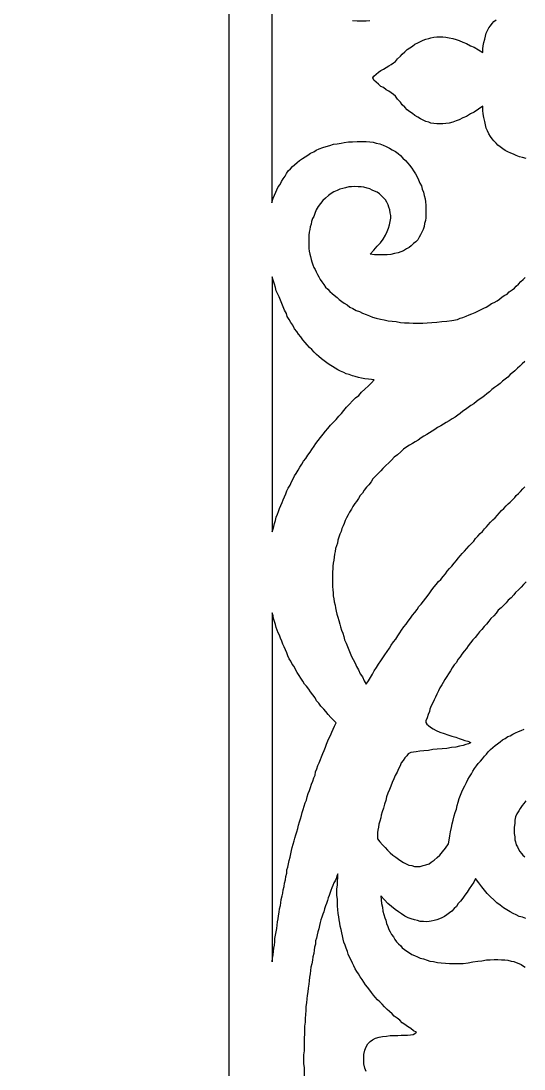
# Model space of a CAD drawing. Extents: x -535 to 535, y -535 to 535.
# Drawn here: x 305.6 to 364.6, y -1.2 to 121.8 of the extents above; entities that cross this region are included whole.
import ezdxf

# ---------------------------------------------------------------- set-up
doc = ezdxf.new("R2010")
doc.units = 0
doc.layers.add('LAYER_1', color=18, linetype='CONTINUOUS')
doc.layers.add('LAYER_2', color=150, linetype='CONTINUOUS')

msp = doc.modelspace()

# ---------------------------------------------------------------- linework, layer by layer
at = {"layer": 'LAYER_1'}
for points in [[(335, 128.21), (335, 115.12), (335, 100.46), (335.05, 100.63), (335.16, 101.02), (335.32, 101.36), (335.48, 101.7), (335.59, 102), (335.75, 102.34), (335.96, 102.63), (336.12, 102.98), (336.34, 103.27), (336.55, 103.61), (336.71, 103.91), (336.92, 104.2), (337.19, 104.44), (337.41, 104.74), (337.67, 104.93), (337.99, 105.18), (338.26, 105.42), (338.58, 105.67), (338.9, 105.86), (339.22, 106.06), (339.54, 106.3), (339.92, 106.45), (340.19, 106.65), (340.56, 106.79), (340.99, 106.94), (341.36, 107.09), (341.79, 107.19), (342.22, 107.33), (342.65, 107.38), (343.13, 107.48), (343.5, 107.53), (343.98, 107.63), (344.47, 107.63), (345, 107.67), (345.53, 107.67), (346.07, 107.67), (346.5, 107.63), (346.87, 107.58), (347.25, 107.48), (347.67, 107.38), (348.05, 107.23), (348.42, 107.09), (348.8, 106.89), (349.12, 106.7), (349.49, 106.5), (349.81, 106.26), (350.08, 106.01), (350.35, 105.72), (350.67, 105.42), (350.94, 105.13), (351.15, 104.88), (351.42, 104.54), (351.63, 104.2), (351.85, 103.86), (352.06, 103.51), (352.22, 103.17), (352.38, 102.78), (352.54, 102.44), (352.65, 102.05), (352.81, 101.7), (352.86, 101.31), (352.97, 100.92), (353.02, 100.58), (353.08, 100.19), (353.08, 98.72), (353.02, 98.38), (352.92, 98.03), (352.86, 97.69), (352.75, 97.35), (352.59, 97.01), (352.43, 96.71), (352.27, 96.42), (352.11, 96.12), (351.9, 95.88), (351.63, 95.68), (351.36, 95.44), (351.1, 95.24), (350.78, 95.05), (350.46, 94.85), (350.13, 94.71), (349.81, 94.61), (349.39, 94.51), (348.96, 94.41), (348.53, 94.36), (348.05, 94.36), (347.57, 94.36), (347.03, 94.36), (346.55, 94.46), (346.98, 94.9), (347.35, 95.39), (347.73, 95.78), (348.05, 96.22), (348.32, 96.66), (348.53, 97.1), (348.69, 97.49), (348.8, 97.89), (348.9, 98.28), (348.96, 98.67), (348.96, 98.96), (348.9, 99.31), (348.85, 99.65), (348.74, 99.94), (348.64, 100.24), (348.48, 100.53), (348.32, 100.82), (348.1, 101.07), (347.89, 101.26), (347.62, 101.51), (347.35, 101.7), (347.03, 101.85), (346.76, 101.95), (346.5, 102.1), (346.18, 102.19), (345.8, 102.29), (345.48, 102.34), (345.11, 102.34), (344.73, 102.39), (344.36, 102.34), (344.04, 102.34), (343.66, 102.24), (343.34, 102.14), (342.97, 102.05), (342.65, 101.9), (342.27, 101.75), (341.95, 101.56), (341.63, 101.31), (341.31, 101.02), (340.99, 100.72), (340.72, 100.38), (340.45, 100.04), (340.19, 99.65), (340.03, 99.21), (339.92, 98.87), (339.76, 98.62), (339.65, 98.28), (339.6, 97.98), (339.49, 97.64), (339.44, 97.35), (339.38, 97.01), (339.33, 96.66), (339.33, 95.1), (339.38, 94.8), (339.44, 94.46), (339.54, 94.17), (339.6, 93.82), (339.7, 93.53), (339.81, 93.19), (339.92, 92.89), (340.08, 92.65), (340.19, 92.36), (340.35, 92.06), (340.51, 91.77), (340.67, 91.47), (340.88, 91.18), (341.1, 90.89), (341.31, 90.59), (341.58, 90.35), (341.79, 90.06), (342.06, 89.81), (342.33, 89.62), (342.65, 89.37), (342.91, 89.13), (343.23, 88.88), (343.5, 88.69), (343.82, 88.49), (344.14, 88.24), (344.52, 88.05), (344.89, 87.85), (345.27, 87.71), (345.64, 87.51), (346.07, 87.36), (346.44, 87.22), (346.82, 87.07), (347.25, 86.92), (347.73, 86.83), (348.16, 86.73), (348.64, 86.63), (349.12, 86.58), (349.6, 86.53), (350.08, 86.43), (350.56, 86.39), (351.1, 86.39), (351.58, 86.34), (352.17, 86.34), (352.7, 86.34), (353.24, 86.39), (353.77, 86.43), (354.36, 86.48), (354.95, 86.53), (355.54, 86.58), (356.12, 86.68), (356.77, 86.78), (357.09, 86.92), (357.41, 87.02), (357.78, 87.17), (358.16, 87.31), (358.48, 87.46), (358.85, 87.61), (359.17, 87.76), (359.49, 87.9), (359.87, 88.1), (360.14, 88.24), (360.46, 88.44), (360.78, 88.64), (361.1, 88.78), (361.42, 88.98), (361.69, 89.17), (362.01, 89.42), (362.33, 89.62), (362.6, 89.76), (362.86, 90.01), (363.18, 90.25), (363.45, 90.45), (363.67, 90.69), (363.93, 90.94), (364.2, 91.23), (364.47, 91.47), (364.74, 91.72)], [(346.5, 121.81), (346.07, 121.77), (345.53, 121.77), (345, 121.77), (344.47, 121.81)], [(364.84, 105.67), (364.41, 105.77), (364.04, 105.86), (363.67, 106.01), (363.34, 106.16), (363.02, 106.3), (362.7, 106.45), (362.38, 106.6), (362.11, 106.79), (361.79, 107.04), (361.53, 107.23), (361.31, 107.48), (361.04, 107.72), (360.83, 107.97), (360.67, 108.26), (360.46, 108.56), (360.3, 108.9), (360.14, 109.24), (360.08, 109.63), (359.98, 110.02), (359.87, 110.46), (359.81, 110.9), (359.76, 111.3), (359.76, 111.79), (359.23, 111.44), (358.75, 111.1), (358.32, 110.9), (357.84, 110.61), (357.41, 110.42), (356.98, 110.22), (356.61, 110.07), (356.23, 109.93), (355.8, 109.83), (355.43, 109.78), (355.05, 109.73), (354.68, 109.73), (354.36, 109.73), (353.99, 109.78), (353.66, 109.83), (353.4, 109.93), (353.08, 110.02), (352.75, 110.17), (352.43, 110.32), (352.11, 110.51), (351.79, 110.71), (351.52, 110.95), (351.2, 111.15), (350.88, 111.39), (350.62, 111.69), (350.29, 111.98), (350.08, 112.27), (349.76, 112.62), (349.49, 112.96), (349.28, 113.16), (349.01, 113.35), (348.74, 113.55), (348.42, 113.74), (348.1, 113.99), (347.78, 114.13), (347.51, 114.38), (347.25, 114.62), (346.98, 114.87), (346.86, 115.12), (346.98, 115.34), (347.25, 115.56), (347.51, 115.78), (347.78, 116), (348.1, 116.13), (348.42, 116.35), (348.74, 116.52), (349.01, 116.7), (349.28, 116.87), (349.49, 117.05), (349.76, 117.35), (350.08, 117.66), (350.29, 117.92), (350.62, 118.18), (350.88, 118.45), (351.2, 118.66), (351.52, 118.84), (351.79, 119.06), (352.11, 119.23), (352.43, 119.41), (352.75, 119.54), (353.08, 119.67), (353.4, 119.76), (353.66, 119.84), (353.99, 119.89), (354.36, 119.93), (354.68, 119.93), (355.05, 119.93), (355.43, 119.89), (355.8, 119.84), (356.23, 119.76), (356.61, 119.63), (356.98, 119.5), (357.41, 119.32), (357.84, 119.15), (358.32, 118.88), (358.75, 118.71), (359.23, 118.4), (359.76, 118.1), (359.76, 118.53), (359.81, 118.88), (359.87, 119.28), (359.98, 119.67), (360.08, 120.02), (360.14, 120.37), (360.3, 120.68), (360.46, 120.98), (360.67, 121.24), (360.83, 121.51), (361.04, 121.72), (361.31, 121.94)], [(364.67, 81.84), (364.35, 81.59), (364.08, 81.3), (363.81, 81.06), (363.49, 80.76), (363.28, 80.57), (362.96, 80.32), (362.69, 80.03), (362.37, 79.78), (362.05, 79.54), (361.78, 79.29), (361.46, 79.05), (361.14, 78.8), (360.82, 78.56), (360.55, 78.31), (360.23, 78.07), (359.96, 77.83), (359.64, 77.58), (359.32, 77.38), (359, 77.14), (358.68, 76.9), (358.36, 76.7), (358.04, 76.45), (357.72, 76.21), (357.4, 76.01), (357.08, 75.77), (356.81, 75.57), (356.49, 75.33), (356.17, 75.13), (355.79, 74.89), (355.47, 74.69), (355.15, 74.5), (354.83, 74.3), (354.45, 74.11), (354.13, 73.86), (353.81, 73.67), (353.49, 73.47), (353.17, 73.27), (352.85, 73.08), (352.53, 72.88), (352.15, 72.64), (351.83, 72.44), (351.51, 72.25), (351.14, 72.05), (350.82, 71.85), (350.44, 71.56), (350.12, 71.27), (349.75, 70.92), (349.37, 70.63), (349.05, 70.29), (348.73, 69.95), (348.36, 69.65), (348.04, 69.31), (347.77, 69.02), (347.45, 68.67), (347.13, 68.38), (346.86, 68.09), (346.65, 67.74), (346.38, 67.4), (346.11, 67.11), (345.84, 66.76), (345.63, 66.42), (345.36, 66.13), (345.15, 65.79), (344.93, 65.44), (344.72, 65.2), (344.51, 64.86), (344.35, 64.51), (344.13, 64.17), (343.97, 63.88), (343.76, 63.53), (343.6, 63.19), (343.49, 62.85), (343.38, 62.56), (343.22, 62.26), (343.12, 61.92), (342.96, 61.58), (342.85, 61.23), (342.74, 60.89), (342.69, 60.55), (342.58, 60.21), (342.47, 59.91), (342.42, 59.57), (342.37, 59.23), (342.31, 58.89), (342.26, 58.54), (342.21, 58.2), (342.15, 57.86), (342.15, 57.51), (342.1, 57.17), (342.1, 55.46), (342.15, 55.07), (342.21, 54.73), (342.21, 54.38), (342.26, 53.99), (342.31, 53.65), (342.42, 53.26), (342.47, 52.96), (342.53, 52.57), (342.63, 52.23), (342.74, 51.84), (342.85, 51.45), (342.96, 51.05), (343.06, 50.71), (343.17, 50.32), (343.33, 49.98), (343.44, 49.59), (343.54, 49.19), (343.7, 48.8), (343.86, 48.41), (344.03, 48.02), (344.19, 47.63), (344.35, 47.24), (344.56, 46.89), (344.77, 46.45), (344.93, 46.06), (345.15, 45.67), (345.36, 45.23), (345.63, 44.84), (345.84, 44.4), (346.06, 44.01), (346.33, 44.4), (346.59, 44.79), (346.81, 45.18), (347.02, 45.57), (347.29, 45.96), (347.5, 46.36), (347.77, 46.75), (348.04, 47.09), (348.25, 47.43), (348.52, 47.82), (348.79, 48.22), (349, 48.56), (349.27, 48.95), (349.53, 49.29), (349.8, 49.68), (350.02, 50.03), (350.23, 50.32), (350.5, 50.71), (350.76, 51.05), (350.98, 51.4), (351.25, 51.74), (351.51, 52.08), (351.78, 52.42), (352.05, 52.77), (352.26, 53.11), (352.53, 53.4), (352.8, 53.75), (353.06, 54.09), (353.33, 54.43), (353.55, 54.73), (353.76, 55.07), (354.03, 55.41), (354.29, 55.7), (354.56, 56.05), (354.83, 56.29), (355.1, 56.63), (355.36, 56.93), (355.58, 57.27), (355.85, 57.56), (356.11, 57.86), (356.38, 58.2), (356.65, 58.49), (356.86, 58.79), (357.13, 59.08), (357.34, 59.33), (357.61, 59.62), (357.88, 59.91), (358.14, 60.21), (358.41, 60.5), (358.68, 60.79), (358.89, 61.09), (359.16, 61.38), (359.43, 61.67), (359.7, 61.92), (359.96, 62.21), (360.18, 62.46), (360.39, 62.7), (360.66, 63), (360.93, 63.29), (361.19, 63.53), (361.46, 63.83), (361.67, 64.07), (361.94, 64.37), (362.21, 64.61), (362.48, 64.9), (362.74, 65.15), (362.96, 65.35), (363.23, 65.64), (363.49, 65.88), (363.65, 66.13), (363.92, 66.37), (364.19, 66.62), (364.46, 66.91), (364.67, 67.16)], [(364.83, 56), (364.51, 55.7), (364.24, 55.36), (363.92, 55.07), (363.6, 54.77), (363.39, 54.48), (363.07, 54.14), (362.74, 53.84), (362.48, 53.55), (362.16, 53.21), (361.89, 52.96), (361.57, 52.67), (361.3, 52.33), (361.03, 52.03), (360.71, 51.69), (360.44, 51.4), (360.18, 51.05), (359.91, 50.76), (359.64, 50.42), (359.38, 50.12), (359.11, 49.83), (358.84, 49.49), (358.57, 49.19), (358.31, 48.85), (358.04, 48.51), (357.82, 48.17), (357.56, 47.87), (357.29, 47.53), (357.08, 47.19), (356.81, 46.89), (356.65, 46.55), (356.38, 46.26), (356.17, 45.92), (355.95, 45.57), (355.74, 45.23), (355.52, 44.89), (355.31, 44.55), (355.1, 44.2), (354.94, 43.91), (354.72, 43.57), (354.56, 43.22), (354.35, 42.83), (354.19, 42.49), (354.03, 42.15), (353.87, 41.8), (353.71, 41.46), (353.55, 41.07), (353.49, 40.78), (353.33, 40.43), (353.22, 40.04), (353.06, 39.7), (353.06, 39.5), (353.17, 39.31), (353.38, 39.16), (353.6, 38.97), (353.92, 38.77), (354.29, 38.57), (354.72, 38.38), (355.2, 38.23), (355.63, 38.04), (356.11, 37.89), (356.59, 37.79), (356.97, 37.64), (357.34, 37.5), (357.66, 37.4), (357.98, 37.3), (358.2, 37.25), (358.31, 37.16), (358.31, 37.11), (358.09, 37.01), (357.77, 36.91), (357.45, 36.81), (357.02, 36.71), (356.59, 36.62), (356.06, 36.57), (355.52, 36.47), (354.99, 36.42), (354.4, 36.37), (353.87, 36.32), (353.38, 36.23), (352.85, 36.18), (352.37, 36.13), (351.94, 36.08), (351.62, 36.03), (351.3, 35.98), (351.09, 35.88), (350.98, 35.83), (350.82, 35.59), (350.6, 35.34), (350.39, 35.05), (350.18, 34.76), (350.07, 34.41), (349.86, 34.07), (349.69, 33.68), (349.48, 33.29), (349.32, 32.9), (349.11, 32.46), (348.95, 32.02), (348.79, 31.63), (348.62, 31.23), (348.46, 30.79), (348.36, 30.35), (348.2, 29.91), (348.09, 29.47), (347.93, 29.03), (347.82, 28.64), (347.77, 28.3), (347.66, 27.91), (347.56, 27.56), (347.5, 27.22), (347.45, 26.88), (347.39, 26.58), (347.39, 25.85), (347.66, 25.51), (347.98, 25.16), (348.3, 24.82), (348.57, 24.53), (348.89, 24.23), (349.21, 23.94), (349.53, 23.7), (349.86, 23.45), (350.12, 23.26), (350.44, 23.06), (350.76, 22.91), (351.09, 22.77), (351.41, 22.72), (351.73, 22.62), (352.05, 22.62), (352.42, 22.62), (352.74, 22.72), (353.06, 22.82), (353.44, 22.91), (353.71, 23.11), (354.03, 23.35), (354.4, 23.65), (354.72, 23.94), (355.04, 24.33), (355.36, 24.77), (355.74, 25.26), (355.79, 25.7), (355.9, 26.19), (355.95, 26.68), (356.06, 27.17), (356.17, 27.61), (356.27, 28.05), (356.38, 28.54), (356.49, 28.93), (356.65, 29.32), (356.75, 29.77), (356.86, 30.16), (356.97, 30.6), (357.13, 30.99), (357.29, 31.38), (357.45, 31.72), (357.66, 32.07), (357.82, 32.46), (357.98, 32.8), (358.2, 33.14), (358.41, 33.48), (358.57, 33.78), (358.79, 34.12), (359, 34.41), (359.21, 34.71), (359.48, 34.95), (359.7, 35.25), (359.96, 35.54), (360.18, 35.79), (360.39, 36.08), (360.66, 36.32), (360.93, 36.57), (361.19, 36.81), (361.46, 37.01), (361.78, 37.25), (362.05, 37.45), (362.37, 37.64), (362.69, 37.84), (362.96, 37.94), (363.28, 38.13), (363.6, 38.28), (363.92, 38.43), (364.24, 38.57), (364.62, 38.72)], [(364.78, 30.3), (364.56, 30.01), (364.35, 29.77), (364.14, 29.42), (363.97, 29.13), (363.76, 28.79), (363.6, 28.44), (363.49, 28.05), (363.49, 27.66), (363.44, 27.22), (363.44, 26.49), (363.49, 26.09), (363.49, 25.75), (363.6, 25.51), (363.65, 25.16), (363.81, 24.92), (363.92, 24.63), (364.08, 24.38), (364.3, 24.14), (364.46, 23.94), (364.67, 23.75)], [(346.06, -1.44), (345.9, -1.05), (345.79, -0.56), (345.79, 0.56), (345.9, 1.05), (346.06, 1.44), (346.27, 1.79), (346.54, 2.08), (346.81, 2.28), (347.18, 2.47), (347.61, 2.57), (347.98, 2.67), (348.46, 2.72), (348.89, 2.77), (349.32, 2.77), (349.8, 2.77), (350.18, 2.82), (350.55, 2.82), (350.92, 2.82), (351.25, 2.86), (351.57, 2.91), (351.78, 3.01), (351.99, 3.16), (351.62, 3.35), (351.3, 3.6), (350.92, 3.84), (350.6, 4.09), (350.28, 4.28), (350.02, 4.58), (349.69, 4.82), (349.37, 5.07), (349.11, 5.31), (348.79, 5.6), (348.52, 5.85), (348.2, 6.14), (347.93, 6.44), (347.66, 6.73), (347.39, 6.98), (347.13, 7.27), (346.91, 7.51), (346.7, 7.81), (346.49, 8.1), (346.22, 8.44), (346, 8.74), (345.79, 9.03), (345.58, 9.37), (345.36, 9.67), (345.15, 10.01), (344.99, 10.3), (344.77, 10.6), (344.61, 10.94), (344.45, 11.28), (344.29, 11.62), (344.13, 11.97), (343.97, 12.31), (343.86, 12.65), (343.7, 13.04), (343.6, 13.39), (343.44, 13.73), (343.38, 14.07), (343.28, 14.46), (343.22, 14.81), (343.12, 15.2), (343.01, 15.59), (342.96, 15.98), (342.9, 16.37), (342.85, 16.71), (342.8, 17.11), (342.74, 17.55), (342.69, 17.94), (342.69, 18.77), (342.63, 19.21), (342.63, 19.99), (342.69, 20.43), (342.69, 20.87), (342.74, 21.31), (342.74, 21.76), (342.63, 21.51), (342.53, 21.22), (342.42, 20.92), (342.26, 20.68), (342.15, 20.38), (342.05, 20.09), (341.94, 19.8), (341.83, 19.55), (341.73, 19.21), (341.62, 18.92), (341.51, 18.62), (341.4, 18.28), (341.3, 17.99), (341.19, 17.64), (341.08, 17.3), (340.98, 17.01), (340.87, 16.67), (340.76, 16.37), (340.66, 16.03), (340.6, 15.69), (340.5, 15.3), (340.39, 14.95), (340.33, 14.61), (340.23, 14.22), (340.12, 13.88), (340.12, 13.48), (340.01, 13.14), (339.96, 12.8), (339.91, 12.41), (339.8, 12.02), (339.75, 11.62), (339.69, 11.18), (339.59, 10.79), (339.53, 10.4), (339.48, 10.01), (339.43, 9.62), (339.37, 9.18), (339.32, 8.79), (339.27, 8.35), (339.21, 7.9), (339.16, 7.46), (339.1, 7.07), (339.05, 6.63), (339, 6.19), (339, 5.7), (338.94, 5.26), (338.89, 4.77), (338.89, 4.33), (338.84, 3.89), (338.84, 2.96), (338.78, 2.47), (338.78, 1), (338.73, 0.51), (338.73, -0.51), (338.78, -1), (338.78, -2.47)], [(364.78, 16.5), (364.4, 16.65), (364.03, 16.75), (363.65, 16.94), (363.33, 17.09), (362.96, 17.29), (362.58, 17.53), (362.16, 17.77), (361.78, 18.07), (361.41, 18.36), (361.03, 18.7), (360.66, 19.05), (360.28, 19.44), (359.96, 19.83), (359.64, 20.22), (359.27, 20.71), (358.89, 21.2), (358.68, 20.76), (358.41, 20.37), (358.14, 19.98), (357.93, 19.59), (357.66, 19.24), (357.4, 18.9), (357.13, 18.56), (356.86, 18.26), (356.65, 17.92), (356.38, 17.68), (356.11, 17.38), (355.85, 17.19), (355.52, 16.94), (355.26, 16.75), (354.94, 16.6), (354.67, 16.45), (354.35, 16.36), (354.03, 16.26), (353.71, 16.21), (353.44, 16.16), (353.12, 16.11), (352.8, 16.16), (352.42, 16.16), (352.1, 16.26), (351.73, 16.36), (351.35, 16.45), (350.98, 16.6), (350.6, 16.8), (350.23, 17.04), (349.86, 17.29), (349.48, 17.58), (349.05, 17.92), (348.62, 18.26), (348.2, 18.7), (347.77, 19.15), (347.82, 18.7), (347.88, 18.26), (347.98, 17.82), (348.04, 17.38), (348.14, 16.99), (348.25, 16.6), (348.36, 16.31), (348.46, 15.92), (348.62, 15.57), (348.73, 15.23), (348.89, 14.94), (349.05, 14.64), (349.27, 14.35), (349.43, 14.06), (349.64, 13.76), (349.86, 13.52), (350.12, 13.32), (350.28, 13.08), (350.55, 12.88), (350.82, 12.68), (351.14, 12.49), (351.41, 12.29), (351.73, 12.15), (352.1, 12), (352.42, 11.85), (352.8, 11.76), (353.22, 11.61), (353.55, 11.51), (353.97, 11.46), (354.45, 11.36), (354.88, 11.31), (355.36, 11.27), (355.85, 11.22), (356.38, 11.22), (356.86, 11.22), (357.45, 11.22), (358.04, 11.31), (358.57, 11.41), (359.16, 11.51), (359.64, 11.56), (360.18, 11.66), (360.61, 11.66), (361.09, 11.71), (361.51, 11.71), (361.94, 11.66), (362.32, 11.66), (362.69, 11.61), (363.07, 11.51), (363.39, 11.46), (363.65, 11.36), (363.97, 11.22), (364.24, 11.12), (364.51, 10.92), (364.72, 10.78)]]:
    msp.add_lwpolyline(points, dxfattribs=at)
for points in [[(346.7, 79.73), (346.33, 79.78), (345.9, 79.83), (345.52, 79.88), (345.15, 79.98), (344.77, 80.08), (344.45, 80.17), (344.08, 80.32), (343.7, 80.42), (343.44, 80.57), (343.06, 80.71), (342.74, 80.86), (342.42, 81.06), (342.1, 81.25), (341.73, 81.5), (341.46, 81.69), (341.14, 81.94), (340.82, 82.18), (340.5, 82.43), (340.23, 82.67), (339.96, 82.96), (339.69, 83.26), (339.43, 83.5), (339.16, 83.8), (338.89, 84.09), (338.62, 84.38), (338.41, 84.73), (338.14, 85.07), (337.93, 85.36), (337.66, 85.7), (337.45, 86.1), (337.23, 86.44), (337.02, 86.78), (336.81, 87.12), (336.7, 87.47), (336.48, 87.86), (336.32, 88.25), (336.16, 88.64), (336, 89.03), (335.84, 89.42), (335.68, 89.82), (335.52, 90.16), (335.41, 90.55), (335.31, 90.94), (335.15, 91.38), (335.04, 91.77), (335.04, 61.87), (335.15, 62.21), (335.25, 62.51), (335.31, 62.85), (335.41, 63.19), (335.52, 63.58), (335.68, 63.93), (335.79, 64.27), (335.9, 64.61), (336.06, 64.95), (336.22, 65.3), (336.32, 65.64), (336.48, 65.98), (336.64, 66.32), (336.75, 66.67), (336.91, 67.01), (337.13, 67.35), (337.29, 67.74), (337.5, 68.09), (337.66, 68.43), (337.87, 68.72), (338.09, 69.11), (338.3, 69.46), (338.52, 69.8), (338.73, 70.14), (339, 70.48), (339.21, 70.88), (339.48, 71.22), (339.69, 71.51), (339.96, 71.9), (340.17, 72.25), (340.44, 72.59), (340.71, 72.93), (341.03, 73.32), (341.3, 73.67), (341.57, 74.01), (341.89, 74.4), (342.21, 74.69), (342.53, 75.04), (342.85, 75.43), (343.17, 75.77), (343.44, 76.11), (343.76, 76.5), (344.13, 76.85), (344.45, 77.24), (344.83, 77.58), (345.2, 77.87), (345.52, 78.27), (345.9, 78.61), (346.33, 79), (346.7, 79.34), (347.02, 79.69)], [(342.21, 39.8), (341.94, 40.09), (341.62, 40.43), (341.35, 40.78), (341.08, 41.07), (340.76, 41.41), (340.5, 41.76), (340.23, 42.05), (340.07, 42.39), (339.8, 42.73), (339.53, 43.08), (339.32, 43.42), (339.05, 43.76), (338.84, 44.01), (338.62, 44.35), (338.41, 44.69), (338.2, 45.03), (337.98, 45.38), (337.77, 45.72), (337.61, 46.06), (337.39, 46.36), (337.23, 46.7), (337.02, 46.99), (336.86, 47.34), (336.75, 47.68), (336.59, 48.02), (336.43, 48.36), (336.27, 48.71), (336.16, 49.05), (336, 49.39), (335.9, 49.73), (335.74, 50.03), (335.63, 50.32), (335.52, 50.66), (335.41, 51.01), (335.31, 51.35), (335.2, 51.69), (335.15, 52.03), (335.04, 52.38), (335.04, 11.42), (335.09, 11.85), (335.15, 12.24), (335.2, 12.64), (335.25, 13.03), (335.31, 13.37), (335.36, 13.76), (335.36, 14.15), (335.41, 14.54), (335.52, 14.94), (335.57, 15.33), (335.63, 15.72), (335.68, 16.11), (335.74, 16.45), (335.79, 16.84), (335.84, 17.24), (335.9, 17.63), (336, 18.02), (336.06, 18.36), (336.11, 18.75), (336.22, 19.15), (336.27, 19.49), (336.32, 19.88), (336.43, 20.27), (336.48, 20.66), (336.59, 21.05), (336.64, 21.45), (336.75, 21.84), (336.75, 22.23), (336.86, 22.52), (336.97, 22.91), (337.02, 23.31), (337.13, 23.7), (337.23, 24.09), (337.29, 24.48), (337.39, 24.82), (337.5, 25.21), (337.61, 25.61), (337.71, 25.95), (337.82, 26.34), (337.93, 26.68), (338.04, 27.07), (338.14, 27.47), (338.25, 27.86), (338.36, 28.2), (338.46, 28.59), (338.57, 28.93), (338.68, 29.28), (338.78, 29.67), (338.89, 30.06), (339.05, 30.4), (339.16, 30.79), (339.27, 31.18), (339.43, 31.53), (339.53, 31.87), (339.64, 32.26), (339.8, 32.6), (339.91, 33), (340.07, 33.34), (340.12, 33.73), (340.28, 34.07), (340.39, 34.46), (340.55, 34.76), (340.71, 35.15), (340.82, 35.49), (340.98, 35.88), (341.14, 36.23), (341.3, 36.62), (341.4, 36.96), (341.57, 37.35), (341.73, 37.69), (341.89, 37.99), (342.05, 38.38), (342.21, 38.72), (342.37, 39.06), (342.53, 39.46)]]:
    msp.add_lwpolyline(points, close=True, dxfattribs=at)
at = {"layer": 'LAYER_2'}
msp.add_lwpolyline([(-330, 136.69), (-330, -136.69), (-136.69, -330), (136.69, -330), (330, -136.69), (330, 136.69), (136.69, 330), (-136.69, 330)], close=True, dxfattribs=at)

doc.saveas('drawing.dxf')
